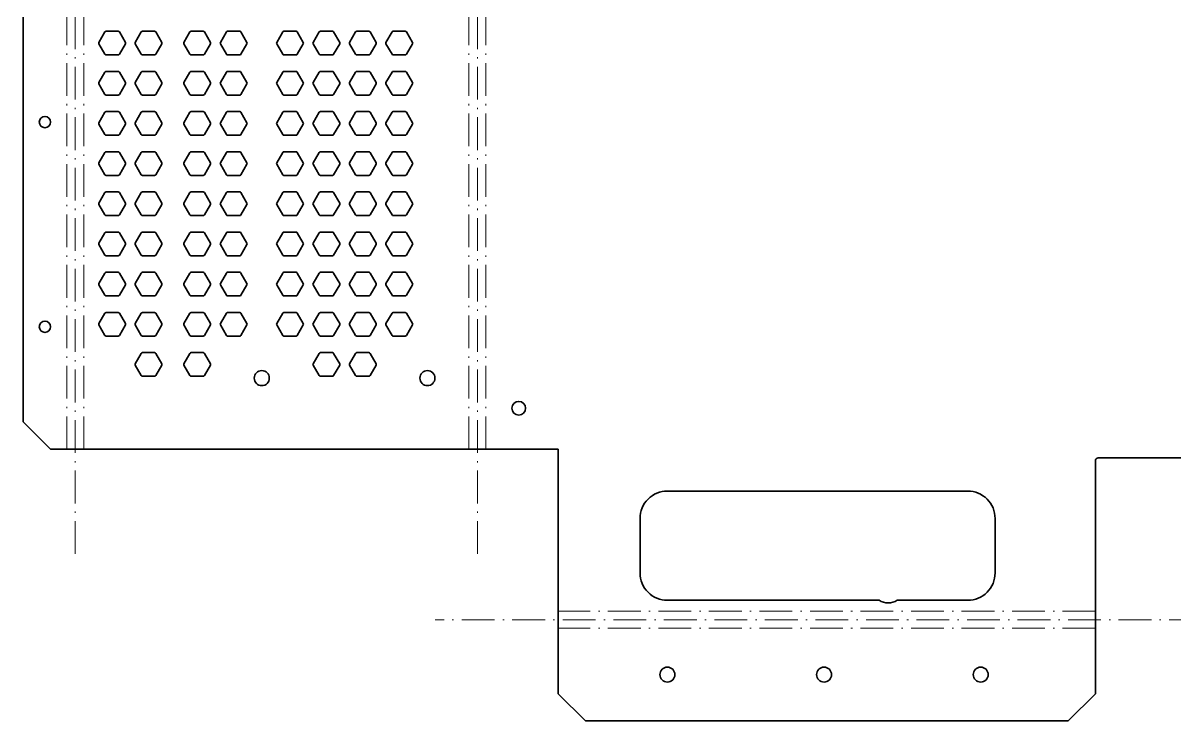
# Model space of a CAD drawing. Extents: x 174 to 1015, y 169 to 690.
# Drawn here: x 173.7 to 595.5, y 168.7 to 424.5 of the extents above; entities that cross this region are included whole.
import ezdxf

# ---------------------------------------------------------------- set-up
doc = ezdxf.new("R2010")
doc.units = 0
doc.linetypes.add('DASHDOT', pattern=[18.5, 12, -3, 0.5, -3])

msp = doc.modelspace()

# ---------------------------------------------------------------- linework, layer by layer
at = {"color": 1, "linetype": 'DASHDOT', "lineweight": 13}
for p, q in [((192.832306, 229.977753), (192.832306, 690.405457)), ((340.077454, 229.977753), (340.077454, 690.405457)), ((864.35437, 205.840942), (324.645599, 205.840942))]:
    msp.add_line(p, q, dxfattribs=at)
at = {"color": 7, "linetype": 'DASHDOT', "lineweight": 13}
for p, q in [((189.709747, 268.346741), (189.709747, 652.036499)), ((195.954865, 268.346741), (195.954865, 652.036499)), ((336.954865, 268.346741), (336.954865, 652.036499)), ((343.200012, 268.346741), (343.200012, 652.036499)), ((566.349976, 208.963501), (369.621338, 208.963501)), ((566.349976, 202.718369), (369.621338, 202.718369))]:
    msp.add_line(p, q, dxfattribs=at)
at = {"color": 7, "lineweight": 35}
for p, q in [((173.709747, 278.346741), (173.709747, 648.036499)), ((203.682617, 421.235596), (201.471283, 417.405457)), ((208.538269, 421.485596), (204.115631, 421.485596)), ((211.182617, 417.405457), (208.971283, 421.235596)), ((217.015961, 421.235596), (214.804626, 417.405457)), ((221.871613, 421.485596), (217.448975, 421.485596)), ((224.515961, 417.405457), (222.304626, 421.235596)), ((234.839142, 421.235596), (232.627808, 417.405457)), ((239.694794, 421.485596), (235.272156, 421.485596)), ((242.339142, 417.405457), (240.127808, 421.235596)), ((248.172485, 421.235596), (245.961151, 417.405457)), ((253.028137, 421.485596), (248.605499, 421.485596)), ((255.672485, 417.405457), (253.461151, 421.235596)), ((268.810547, 421.235596), (266.599213, 417.405457)), ((273.666199, 421.485596), (269.243561, 421.485596)), ((276.310547, 417.405457), (274.099213, 421.235596)), ((282.14386, 421.235596), (279.932556, 417.405457)), ((286.999542, 421.485596), (282.576874, 421.485596)), ((289.64386, 417.405457), (287.432556, 421.235596)), ((295.477203, 421.235596), (293.265869, 417.405457)), ((300.332855, 421.485596), (295.910217, 421.485596)), ((302.977203, 417.405457), (300.765869, 421.235596)), ((308.810547, 421.235596), (306.599213, 417.405457)), ((313.666199, 421.485596), (309.243561, 421.485596)), ((316.310547, 417.405457), (314.099213, 421.235596)), ((203.682617, 413.075317), (201.471283, 416.905457)), ((211.182617, 416.905457), (208.971283, 413.075317)), ((217.015961, 413.075317), (214.804626, 416.905457)), ((224.515961, 416.905457), (222.304626, 413.075317)), ((234.839142, 413.075317), (232.627808, 416.905457)), ((242.339142, 416.905457), (240.127808, 413.075317)), ((248.172485, 413.075317), (245.961151, 416.905457)), ((255.672485, 416.905457), (253.461151, 413.075317)), ((268.810547, 413.075317), (266.599213, 416.905457)), ((276.310547, 416.905457), (274.099213, 413.075317)), ((282.14386, 413.075317), (279.932556, 416.905457)), ((289.64386, 416.905457), (287.432556, 413.075317)), ((295.477203, 413.075317), (293.265869, 416.905457)), ((302.977203, 416.905457), (300.765869, 413.075317)), ((308.810547, 413.075317), (306.599213, 416.905457)), ((316.310547, 416.905457), (314.099213, 413.075317)), ((208.538269, 412.825317), (204.115631, 412.825317)), ((221.871613, 412.825317), (217.448975, 412.825317)), ((239.694794, 412.825317), (235.272156, 412.825317)), ((253.028137, 412.825317), (248.605499, 412.825317)), ((273.666199, 412.825317), (269.243561, 412.825317)), ((286.999542, 412.825317), (282.576874, 412.825317)), ((300.332855, 412.825317), (295.910217, 412.825317)), ((313.666199, 412.825317), (309.243561, 412.825317)), ((203.682617, 406.512817), (201.471283, 402.682678)), ((208.538269, 406.762817), (204.115631, 406.762817)), ((211.182617, 402.682678), (208.971283, 406.512817)), ((217.015961, 406.512817), (214.804626, 402.682678)), ((221.871613, 406.762817), (217.448975, 406.762817)), ((224.515961, 402.682678), (222.304626, 406.512817)), ((234.839142, 406.512817), (232.627808, 402.682678)), ((239.694794, 406.762817), (235.272156, 406.762817)), ((242.339142, 402.682678), (240.127808, 406.512817)), ((248.172485, 406.512817), (245.961151, 402.682678)), ((253.028137, 406.762817), (248.605499, 406.762817)), ((255.672485, 402.682678), (253.461151, 406.512817)), ((268.810547, 406.512817), (266.599213, 402.682678)), ((273.666199, 406.762817), (269.243561, 406.762817)), ((276.310547, 402.682678), (274.099213, 406.512817)), ((282.14386, 406.512817), (279.932556, 402.682678)), ((286.999542, 406.762817), (282.576874, 406.762817)), ((289.64386, 402.682678), (287.432556, 406.512817)), ((295.477203, 406.512817), (293.265869, 402.682678)), ((300.332855, 406.762817), (295.910217, 406.762817)), ((302.977203, 402.682678), (300.765869, 406.512817)), ((308.810547, 406.512817), (306.599213, 402.682678)), ((313.666199, 406.762817), (309.243561, 406.762817)), ((316.310547, 402.682678), (314.099213, 406.512817)), ((203.682617, 398.352539), (201.471283, 402.182678)), ((211.182617, 402.182678), (208.971283, 398.352539)), ((217.015961, 398.352539), (214.804626, 402.182678)), ((224.515961, 402.182678), (222.304626, 398.352539)), ((234.839142, 398.352539), (232.627808, 402.182678)), ((242.339142, 402.182678), (240.127808, 398.352539)), ((248.172485, 398.352539), (245.961151, 402.182678)), ((255.672485, 402.182678), (253.461151, 398.352539)), ((268.810547, 398.352539), (266.599213, 402.182678)), ((276.310547, 402.182678), (274.099213, 398.352539)), ((282.14386, 398.352539), (279.932556, 402.182678)), ((289.64386, 402.182678), (287.432556, 398.352539)), ((295.477203, 398.352539), (293.265869, 402.182678)), ((302.977203, 402.182678), (300.765869, 398.352539)), ((308.810547, 398.352539), (306.599213, 402.182678)), ((316.310547, 402.182678), (314.099213, 398.352539)), ((208.538269, 398.102539), (204.115631, 398.102539)), ((221.871613, 398.102539), (217.448975, 398.102539)), ((239.694794, 398.102539), (235.272156, 398.102539)), ((253.028137, 398.102539), (248.605499, 398.102539)), ((273.666199, 398.102539), (269.243561, 398.102539)), ((286.999542, 398.102539), (282.576874, 398.102539)), ((300.332855, 398.102539), (295.910217, 398.102539)), ((313.666199, 398.102539), (309.243561, 398.102539)), ((203.682617, 391.790009), (201.471283, 387.9599)), ((208.538269, 392.040009), (204.115631, 392.040009)), ((211.182617, 387.9599), (208.971283, 391.790009)), ((217.015961, 391.790009), (214.804626, 387.9599)), ((221.871613, 392.040009), (217.448975, 392.040009)), ((224.515961, 387.9599), (222.304626, 391.790009)), ((234.839142, 391.790009), (232.627808, 387.9599)), ((239.694794, 392.040009), (235.272156, 392.040009)), ((242.339142, 387.9599), (240.127808, 391.790009)), ((248.172485, 391.790009), (245.961151, 387.9599)), ((253.028137, 392.040009), (248.605499, 392.040009)), ((255.672485, 387.9599), (253.461151, 391.790009)), ((268.810547, 391.790009), (266.599213, 387.9599)), ((273.666199, 392.040009), (269.243561, 392.040009)), ((276.310547, 387.9599), (274.099213, 391.790009)), ((282.14386, 391.790009), (279.932556, 387.9599)), ((286.999542, 392.040009), (282.576874, 392.040009)), ((289.64386, 387.9599), (287.432556, 391.790009)), ((295.477203, 391.790009), (293.265869, 387.9599)), ((300.332855, 392.040009), (295.910217, 392.040009)), ((302.977203, 387.9599), (300.765869, 391.790009)), ((308.810547, 391.790009), (306.599213, 387.9599)), ((313.666199, 392.040009), (309.243561, 392.040009)), ((316.310547, 387.9599), (314.099213, 391.790009)), ((203.682617, 383.629761), (201.471283, 387.4599)), ((211.182617, 387.4599), (208.971283, 383.629761)), ((217.015961, 383.629761), (214.804626, 387.4599)), ((224.515961, 387.4599), (222.304626, 383.629761)), ((234.839142, 383.629761), (232.627808, 387.4599)), ((242.339142, 387.4599), (240.127808, 383.629761)), ((248.172485, 383.629761), (245.961151, 387.4599)), ((255.672485, 387.4599), (253.461151, 383.629761)), ((268.810547, 383.629761), (266.599213, 387.4599)), ((276.310547, 387.4599), (274.099213, 383.629761)), ((282.14386, 383.629761), (279.932556, 387.4599)), ((289.64386, 387.4599), (287.432556, 383.629761)), ((295.477203, 383.629761), (293.265869, 387.4599)), ((302.977203, 387.4599), (300.765869, 383.629761)), ((308.810547, 383.629761), (306.599213, 387.4599)), ((316.310547, 387.4599), (314.099213, 383.629761)), ((208.538269, 383.379761), (204.115631, 383.379761)), ((221.871613, 383.379761), (217.448975, 383.379761)), ((239.694794, 383.379761), (235.272156, 383.379761)), ((253.028137, 383.379761), (248.605499, 383.379761)), ((273.666199, 383.379761), (269.243561, 383.379761)), ((286.999542, 383.379761), (282.576874, 383.379761)), ((300.332855, 383.379761), (295.910217, 383.379761)), ((313.666199, 383.379761), (309.243561, 383.379761)), ((203.682617, 377.06723), (201.471283, 373.237091)), ((208.538269, 377.31723), (204.115631, 377.31723)), ((211.182617, 373.237091), (208.971283, 377.06723)), ((217.015961, 377.06723), (214.804626, 373.237091)), ((221.871613, 377.31723), (217.448975, 377.31723)), ((224.515961, 373.237091), (222.304626, 377.06723)), ((234.839142, 377.06723), (232.627808, 373.237091)), ((239.694794, 377.31723), (235.272156, 377.31723)), ((242.339142, 373.237091), (240.127808, 377.06723)), ((248.172485, 377.06723), (245.961151, 373.237091)), ((253.028137, 377.31723), (248.605499, 377.31723)), ((255.672485, 373.237091), (253.461151, 377.06723)), ((268.810547, 377.06723), (266.599213, 373.237091)), ((273.666199, 377.31723), (269.243561, 377.31723)), ((276.310547, 373.237091), (274.099213, 377.06723)), ((282.14386, 377.06723), (279.932556, 373.237091)), ((286.999542, 377.31723), (282.576874, 377.31723)), ((289.64386, 373.237091), (287.432556, 377.06723)), ((295.477203, 377.06723), (293.265869, 373.237091)), ((300.332855, 377.31723), (295.910217, 377.31723)), ((302.977203, 373.237091), (300.765869, 377.06723)), ((308.810547, 377.06723), (306.599213, 373.237091)), ((313.666199, 377.31723), (309.243561, 377.31723)), ((316.310547, 373.237091), (314.099213, 377.06723)), ((203.682617, 368.906982), (201.471283, 372.737091)), ((211.182617, 372.737091), (208.971283, 368.906982)), ((217.015961, 368.906982), (214.804626, 372.737091)), ((224.515961, 372.737091), (222.304626, 368.906982)), ((234.839142, 368.906982), (232.627808, 372.737091)), ((242.339142, 372.737091), (240.127808, 368.906982)), ((248.172485, 368.906982), (245.961151, 372.737091)), ((255.672485, 372.737091), (253.461151, 368.906982)), ((268.810547, 368.906982), (266.599213, 372.737091)), ((276.310547, 372.737091), (274.099213, 368.906982)), ((282.14386, 368.906982), (279.932556, 372.737091)), ((289.64386, 372.737091), (287.432556, 368.906982)), ((295.477203, 368.906982), (293.265869, 372.737091)), ((302.977203, 372.737091), (300.765869, 368.906982)), ((308.810547, 368.906982), (306.599213, 372.737091)), ((316.310547, 372.737091), (314.099213, 368.906982)), ((208.538269, 368.656982), (204.115631, 368.656982)), ((221.871613, 368.656982), (217.448975, 368.656982)), ((239.694794, 368.656982), (235.272156, 368.656982)), ((253.028137, 368.656982), (248.605499, 368.656982)), ((273.666199, 368.656982), (269.243561, 368.656982)), ((286.999542, 368.656982), (282.576874, 368.656982)), ((300.332855, 368.656982), (295.910217, 368.656982)), ((313.666199, 368.656982), (309.243561, 368.656982)), ((203.682617, 362.344421), (201.471283, 358.514313)), ((208.538269, 362.594421), (204.115631, 362.594421)), ((211.182617, 358.514313), (208.971283, 362.344421)), ((217.015961, 362.344421), (214.804626, 358.514313)), ((221.871613, 362.594421), (217.448975, 362.594421)), ((224.515961, 358.514313), (222.304626, 362.344421)), ((234.839142, 362.344421), (232.627808, 358.514313)), ((239.694794, 362.594421), (235.272156, 362.594421)), ((242.339142, 358.514313), (240.127808, 362.344421)), ((248.172485, 362.344421), (245.961151, 358.514313)), ((253.028137, 362.594421), (248.605499, 362.594421)), ((255.672485, 358.514313), (253.461151, 362.344421)), ((268.810547, 362.344421), (266.599213, 358.514313)), ((273.666199, 362.594421), (269.243561, 362.594421)), ((276.310547, 358.514313), (274.099213, 362.344421)), ((282.14386, 362.344421), (279.932556, 358.514313)), ((286.999542, 362.594421), (282.576874, 362.594421)), ((289.64386, 358.514313), (287.432556, 362.344421)), ((295.477203, 362.344421), (293.265869, 358.514313)), ((300.332855, 362.594421), (295.910217, 362.594421)), ((302.977203, 358.514313), (300.765869, 362.344421)), ((308.810547, 362.344421), (306.599213, 358.514313)), ((313.666199, 362.594421), (309.243561, 362.594421)), ((316.310547, 358.514313), (314.099213, 362.344421)), ((203.682617, 354.184174), (201.471283, 358.014313)), ((211.182617, 358.014313), (208.971283, 354.184174)), ((217.015961, 354.184174), (214.804626, 358.014313)), ((224.515961, 358.014313), (222.304626, 354.184174)), ((234.839142, 354.184174), (232.627808, 358.014313)), ((242.339142, 358.014313), (240.127808, 354.184174)), ((248.172485, 354.184174), (245.961151, 358.014313)), ((255.672485, 358.014313), (253.461151, 354.184174)), ((268.810547, 354.184174), (266.599213, 358.014313)), ((276.310547, 358.014313), (274.099213, 354.184174)), ((282.14386, 354.184174), (279.932556, 358.014313)), ((289.64386, 358.014313), (287.432556, 354.184174)), ((295.477203, 354.184174), (293.265869, 358.014313)), ((302.977203, 358.014313), (300.765869, 354.184174)), ((308.810547, 354.184174), (306.599213, 358.014313)), ((316.310547, 358.014313), (314.099213, 354.184174)), ((208.538269, 353.934174), (204.115631, 353.934174)), ((221.871613, 353.934174), (217.448975, 353.934174)), ((239.694794, 353.934174), (235.272156, 353.934174)), ((253.028137, 353.934174), (248.605499, 353.934174)), ((273.666199, 353.934174), (269.243561, 353.934174)), ((286.999542, 353.934174), (282.576874, 353.934174)), ((300.332855, 353.934174), (295.910217, 353.934174)), ((313.666199, 353.934174), (309.243561, 353.934174)), ((203.682617, 347.621643), (201.471283, 343.791504)), ((208.538269, 347.871643), (204.115631, 347.871643)), ((211.182617, 343.791504), (208.971283, 347.621643)), ((217.015961, 347.621643), (214.804626, 343.791504)), ((221.871613, 347.871643), (217.448975, 347.871643)), ((224.515961, 343.791504), (222.304626, 347.621643)), ((234.839142, 347.621643), (232.627808, 343.791504)), ((239.694794, 347.871643), (235.272156, 347.871643)), ((242.339142, 343.791504), (240.127808, 347.621643)), ((248.172485, 347.621643), (245.961151, 343.791504)), ((253.028137, 347.871643), (248.605499, 347.871643)), ((255.672485, 343.791504), (253.461151, 347.621643)), ((268.810547, 347.621643), (266.599213, 343.791504)), ((273.666199, 347.871643), (269.243561, 347.871643)), ((276.310547, 343.791504), (274.099213, 347.621643)), ((282.14386, 347.621643), (279.932556, 343.791504)), ((286.999542, 347.871643), (282.576874, 347.871643)), ((289.64386, 343.791504), (287.432556, 347.621643)), ((295.477203, 347.621643), (293.265869, 343.791504)), ((300.332855, 347.871643), (295.910217, 347.871643)), ((302.977203, 343.791504), (300.765869, 347.621643)), ((308.810547, 347.621643), (306.599213, 343.791504)), ((313.666199, 347.871643), (309.243561, 347.871643)), ((316.310547, 343.791504), (314.099213, 347.621643)), ((203.682617, 339.461395), (201.471283, 343.291504)), ((211.182617, 343.291504), (208.971283, 339.461395)), ((217.015961, 339.461395), (214.804626, 343.291504)), ((224.515961, 343.291504), (222.304626, 339.461395)), ((234.839142, 339.461395), (232.627808, 343.291504)), ((242.339142, 343.291504), (240.127808, 339.461395)), ((248.172485, 339.461395), (245.961151, 343.291504)), ((255.672485, 343.291504), (253.461151, 339.461395)), ((268.810547, 339.461395), (266.599213, 343.291504)), ((276.310547, 343.291504), (274.099213, 339.461395)), ((282.14386, 339.461395), (279.932556, 343.291504)), ((289.64386, 343.291504), (287.432556, 339.461395)), ((295.477203, 339.461395), (293.265869, 343.291504)), ((302.977203, 343.291504), (300.765869, 339.461395)), ((308.810547, 339.461395), (306.599213, 343.291504)), ((316.310547, 343.291504), (314.099213, 339.461395)), ((208.538269, 339.211395), (204.115631, 339.211395)), ((221.871613, 339.211395), (217.448975, 339.211395)), ((239.694794, 339.211395), (235.272156, 339.211395)), ((253.028137, 339.211395), (248.605499, 339.211395)), ((273.666199, 339.211395), (269.243561, 339.211395)), ((286.999542, 339.211395), (282.576874, 339.211395)), ((300.332855, 339.211395), (295.910217, 339.211395)), ((313.666199, 339.211395), (309.243561, 339.211395)), ((203.682617, 332.898865), (201.471283, 329.068726)), ((208.538269, 333.148865), (204.115631, 333.148865)), ((211.182617, 329.068726), (208.971283, 332.898865)), ((217.015961, 332.898865), (214.804626, 329.068726)), ((221.871613, 333.148865), (217.448975, 333.148865)), ((224.515961, 329.068726), (222.304626, 332.898865)), ((234.839142, 332.898865), (232.627808, 329.068726)), ((239.694794, 333.148865), (235.272156, 333.148865)), ((242.339142, 329.068726), (240.127808, 332.898865)), ((248.172485, 332.898865), (245.961151, 329.068726)), ((253.028137, 333.148865), (248.605499, 333.148865)), ((255.672485, 329.068726), (253.461151, 332.898865)), ((268.810547, 332.898865), (266.599213, 329.068726)), ((273.666199, 333.148865), (269.243561, 333.148865)), ((276.310547, 329.068726), (274.099213, 332.898865)), ((282.14386, 332.898865), (279.932556, 329.068726)), ((286.999542, 333.148865), (282.576874, 333.148865)), ((289.64386, 329.068726), (287.432556, 332.898865)), ((295.477203, 332.898865), (293.265869, 329.068726)), ((300.332855, 333.148865), (295.910217, 333.148865)), ((302.977203, 329.068726), (300.765869, 332.898865)), ((308.810547, 332.898865), (306.599213, 329.068726)), ((313.666199, 333.148865), (309.243561, 333.148865)), ((316.310547, 329.068726), (314.099213, 332.898865)), ((203.682617, 324.738586), (201.471283, 328.568726)), ((211.182617, 328.568726), (208.971283, 324.738586)), ((217.015961, 324.738586), (214.804626, 328.568726)), ((224.515961, 328.568726), (222.304626, 324.738586)), ((234.839142, 324.738586), (232.627808, 328.568726)), ((242.339142, 328.568726), (240.127808, 324.738586)), ((248.172485, 324.738586), (245.961151, 328.568726)), ((255.672485, 328.568726), (253.461151, 324.738586)), ((268.810547, 324.738586), (266.599213, 328.568726)), ((276.310547, 328.568726), (274.099213, 324.738586)), ((282.14386, 324.738586), (279.932556, 328.568726)), ((289.64386, 328.568726), (287.432556, 324.738586)), ((295.477203, 324.738586), (293.265869, 328.568726)), ((302.977203, 328.568726), (300.765869, 324.738586)), ((308.810547, 324.738586), (306.599213, 328.568726)), ((316.310547, 328.568726), (314.099213, 324.738586)), ((208.538269, 324.488586), (204.115631, 324.488586)), ((221.871613, 324.488586), (217.448975, 324.488586)), ((239.694794, 324.488586), (235.272156, 324.488586)), ((253.028137, 324.488586), (248.605499, 324.488586)), ((273.666199, 324.488586), (269.243561, 324.488586)), ((286.999542, 324.488586), (282.576874, 324.488586)), ((300.332855, 324.488586), (295.910217, 324.488586)), ((313.666199, 324.488586), (309.243561, 324.488586)), ((203.682617, 318.176056), (201.471283, 314.345947)), ((208.538269, 318.426056), (204.115631, 318.426056)), ((211.182617, 314.345947), (208.971283, 318.176056)), ((217.015961, 318.176056), (214.804626, 314.345947)), ((221.871613, 318.426056), (217.448975, 318.426056)), ((224.515961, 314.345947), (222.304626, 318.176056)), ((234.839142, 318.176056), (232.627808, 314.345947)), ((239.694794, 318.426056), (235.272156, 318.426056)), ((242.339142, 314.345947), (240.127808, 318.176056)), ((248.172485, 318.176056), (245.961151, 314.345947)), ((253.028137, 318.426056), (248.605499, 318.426056)), ((255.672485, 314.345947), (253.461151, 318.176056)), ((268.810547, 318.176056), (266.599213, 314.345947)), ((273.666199, 318.426056), (269.243561, 318.426056)), ((276.310547, 314.345947), (274.099213, 318.176056)), ((282.14386, 318.176056), (279.932556, 314.345947)), ((286.999542, 318.426056), (282.576874, 318.426056)), ((289.64386, 314.345947), (287.432556, 318.176056)), ((295.477203, 318.176056), (293.265869, 314.345947)), ((300.332855, 318.426056), (295.910217, 318.426056)), ((302.977203, 314.345947), (300.765869, 318.176056)), ((308.810547, 318.176056), (306.599213, 314.345947)), ((313.666199, 318.426056), (309.243561, 318.426056)), ((316.310547, 314.345947), (314.099213, 318.176056)), ((203.682617, 310.015808), (201.471283, 313.845947)), ((211.182617, 313.845947), (208.971283, 310.015808)), ((217.015961, 310.015808), (214.804626, 313.845947)), ((224.515961, 313.845947), (222.304626, 310.015808)), ((234.839142, 310.015808), (232.627808, 313.845947)), ((242.339142, 313.845947), (240.127808, 310.015808)), ((248.172485, 310.015808), (245.961151, 313.845947)), ((255.672485, 313.845947), (253.461151, 310.015808)), ((268.810547, 310.015808), (266.599213, 313.845947)), ((276.310547, 313.845947), (274.099213, 310.015808)), ((282.14386, 310.015808), (279.932556, 313.845947)), ((289.64386, 313.845947), (287.432556, 310.015808)), ((295.477203, 310.015808), (293.265869, 313.845947)), ((302.977203, 313.845947), (300.765869, 310.015808)), ((308.810547, 310.015808), (306.599213, 313.845947)), ((316.310547, 313.845947), (314.099213, 310.015808)), ((208.538269, 309.765808), (204.115631, 309.765808)), ((221.871613, 309.765808), (217.448975, 309.765808)), ((239.694794, 309.765808), (235.272156, 309.765808)), ((253.028137, 309.765808), (248.605499, 309.765808)), ((273.666199, 309.765808), (269.243561, 309.765808)), ((286.999542, 309.765808), (282.576874, 309.765808)), ((300.332855, 309.765808), (295.910217, 309.765808)), ((313.666199, 309.765808), (309.243561, 309.765808)), ((221.871613, 303.703278), (217.448975, 303.703278)), ((239.694794, 303.703278), (235.272156, 303.703278)), ((286.999542, 303.703278), (282.576874, 303.703278)), ((300.332855, 303.703278), (295.910217, 303.703278)), ((217.015961, 303.453278), (214.804626, 299.623138)), ((224.515961, 299.623138), (222.304626, 303.453278)), ((234.839142, 303.453278), (232.627808, 299.623138)), ((242.339142, 299.623138), (240.127808, 303.453278)), ((282.14386, 303.453278), (279.932556, 299.623138)), ((289.64386, 299.623138), (287.432556, 303.453278)), ((295.477203, 303.453278), (293.265869, 299.623138)), ((302.977203, 299.623138), (300.765869, 303.453278)), ((217.015961, 295.29303), (214.804626, 299.123138)), ((224.515961, 299.123138), (222.304626, 295.29303)), ((234.839142, 295.29303), (232.627808, 299.123138)), ((242.339142, 299.123138), (240.127808, 295.29303)), ((282.14386, 295.29303), (279.932556, 299.123138)), ((289.64386, 299.123138), (287.432556, 295.29303)), ((295.477203, 295.29303), (293.265869, 299.123138)), ((302.977203, 299.123138), (300.765869, 295.29303)), ((221.871613, 295.04303), (217.448975, 295.04303)), ((239.694794, 295.04303), (235.272156, 295.04303)), ((286.999542, 295.04303), (282.576874, 295.04303)), ((300.332855, 295.04303), (295.910217, 295.04303)), ((183.709747, 268.346741), (173.709747, 278.346741)), ((189.709747, 268.346741), (183.709747, 268.346741)), ((195.954865, 268.346741), (189.709747, 268.346741)), ((336.954865, 268.346741), (195.954865, 268.346741)), ((343.200012, 268.346741), (336.954865, 268.346741)), ((343.200012, 268.346741), (369.621338, 268.346741)), ((369.621338, 268.346741), (369.621338, 208.963501)), ((566.349976, 208.963501), (566.349976, 264.113495)), ((623.650024, 265.113495), (567.349976, 265.113495)), ((519.621338, 252.963501), (409.621338, 252.963501)), ((399.621338, 242.963501), (399.621338, 222.963501)), ((529.621338, 222.963501), (529.621338, 242.963501)), ((487.18338, 212.963501), (409.621338, 212.963501)), ((519.621338, 212.963501), (493.81662, 212.963501)), ((369.621338, 202.718369), (369.621338, 208.963501)), ((566.349976, 208.963501), (566.349976, 202.718369)), ((369.621338, 202.718369), (369.621338, 178.718369)), ((566.349976, 202.718369), (566.349976, 178.718369)), ((379.621338, 168.718369), (369.621338, 178.718369)), ((566.349976, 178.718369), (556.349976, 168.718369)), ((556.349976, 168.718369), (379.621338, 168.718369))]:
    msp.add_line(p, q, dxfattribs=at)
for centre, radius in [((181.709747, 388.19162), 2.067), ((181.709747, 313.19162), 2.067), ((261.135773, 294.373169), 2.749595), ((321.773987, 294.373108), 2.749595), ((355.200012, 283.346741), 2.5), ((409.621338, 185.718369), 2.75), ((466.985657, 185.718369), 2.75), ((524.349976, 185.718369), 2.75)]:
    msp.add_circle(centre, radius, dxfattribs=at)
for centre, radius, start, end in [((204.115845, 420.985229), 0.50038, 90.02511, 149.97489), ((208.538055, 420.985229), 0.50038, 30.025109, 89.974895), ((217.449188, 420.985229), 0.50038, 90.02511, 149.97489), ((221.871399, 420.985229), 0.50038, 30.025109, 89.974895), ((235.272339, 420.98526), 0.50033, 90.021804, 149.978195), ((239.694611, 420.98526), 0.50033, 30.021806, 89.978194), ((248.605682, 420.98526), 0.50033, 90.021804, 149.978195), ((253.027954, 420.98526), 0.50033, 30.021806, 89.978194), ((269.243744, 420.985229), 0.500369, 90.023492, 149.975231), ((273.665985, 420.985229), 0.500369, 30.02349, 89.975229), ((282.577087, 420.985229), 0.500369, 90.023492, 149.975231), ((286.999298, 420.985229), 0.500369, 30.02349, 89.975229), ((295.910431, 420.985229), 0.500369, 90.023492, 149.975231), ((300.332642, 420.985229), 0.500369, 30.02349, 89.975229), ((309.243744, 420.985229), 0.500369, 90.023492, 149.975231), ((313.665985, 420.985229), 0.500369, 30.02349, 89.975229), ((201.904755, 417.155457), 0.50038, 150.025105, 209.974895), ((210.749176, 417.155457), 0.50038, 330.025107, 29.974893), ((215.238068, 417.155457), 0.50038, 150.025105, 209.974895), ((224.082489, 417.155457), 0.50038, 330.025107, 29.974893), ((233.061218, 417.155457), 0.50033, 150.021799, 209.978201), ((241.905762, 417.155457), 0.50033, 330.021805, 29.978195), ((246.394531, 417.155457), 0.50033, 150.021799, 209.978201), ((255.239075, 417.155457), 0.50033, 330.021805, 29.978195), ((267.032654, 417.155457), 0.500369, 150.023493, 209.975236), ((275.877106, 417.155457), 0.500369, 330.023488, 29.975231), ((280.365967, 417.155457), 0.500369, 150.023493, 209.975236), ((289.210419, 417.155457), 0.500369, 330.023488, 29.975231), ((293.69931, 417.155457), 0.500369, 150.023493, 209.975236), ((302.543762, 417.155457), 0.500369, 330.023488, 29.975231), ((307.032654, 417.155457), 0.500369, 150.023493, 209.975236), ((315.877106, 417.155457), 0.500369, 330.023488, 29.975231), ((204.115845, 413.325714), 0.50038, 210.02511, 269.97489), ((208.538055, 413.325714), 0.50038, 270.025105, 329.974891), ((217.449188, 413.325714), 0.50038, 210.02511, 269.97489), ((221.871399, 413.325714), 0.50038, 270.025105, 329.974891), ((235.272339, 413.325684), 0.50033, 210.021805, 269.978196), ((239.694611, 413.325684), 0.50033, 270.021806, 329.978194), ((248.605682, 413.325684), 0.50033, 210.021805, 269.978196), ((253.027954, 413.325684), 0.50033, 270.021806, 329.978194), ((269.243774, 413.325684), 0.500369, 210.023485, 269.975231), ((273.665985, 413.325714), 0.500369, 270.023487, 329.975229), ((282.577087, 413.325684), 0.500369, 210.023485, 269.975231), ((286.999329, 413.325714), 0.500369, 270.023487, 329.975229), ((295.910431, 413.325684), 0.500369, 210.023485, 269.975231), ((300.332672, 413.325714), 0.500369, 270.023487, 329.975229), ((309.243774, 413.325684), 0.500369, 210.023485, 269.975231), ((313.665985, 413.325714), 0.500369, 270.023487, 329.975229), ((204.115845, 406.262421), 0.50038, 90.02511, 149.97489), ((208.538055, 406.262421), 0.50038, 30.025109, 89.974895), ((217.449188, 406.262421), 0.50038, 90.02511, 149.97489), ((221.871399, 406.262421), 0.50038, 30.025109, 89.974895), ((235.272339, 406.262451), 0.50033, 90.021804, 149.978195), ((239.694611, 406.262451), 0.50033, 30.021806, 89.978194), ((248.605682, 406.262451), 0.50033, 90.021804, 149.978195), ((253.027954, 406.262451), 0.50033, 30.021806, 89.978194), ((269.243744, 406.262451), 0.500369, 90.023492, 149.975231), ((273.665985, 406.262451), 0.500369, 30.02349, 89.975229), ((282.577087, 406.262451), 0.500369, 90.023492, 149.975231), ((286.999298, 406.262451), 0.500369, 30.02349, 89.975229), ((295.910431, 406.262451), 0.500369, 90.023492, 149.975231), ((300.332642, 406.262451), 0.500369, 30.02349, 89.975229), ((309.243744, 406.262451), 0.500369, 90.023492, 149.975231), ((313.665985, 406.262451), 0.500369, 30.02349, 89.975229), ((201.904755, 402.432678), 0.50038, 150.025105, 209.974895), ((210.749176, 402.432678), 0.50038, 330.025107, 29.974893), ((215.238068, 402.432678), 0.50038, 150.025105, 209.974895), ((224.082489, 402.432678), 0.50038, 330.025107, 29.974893), ((233.061218, 402.432678), 0.50033, 150.021799, 209.978201), ((241.905762, 402.432678), 0.50033, 330.021805, 29.978195), ((246.394531, 402.432678), 0.50033, 150.021799, 209.978201), ((255.239075, 402.432678), 0.50033, 330.021805, 29.978195), ((267.032654, 402.432678), 0.500369, 150.023493, 209.975236), ((275.877106, 402.432678), 0.500369, 330.023488, 29.975231), ((280.365967, 402.432678), 0.500369, 150.023493, 209.975236), ((289.210419, 402.432678), 0.500369, 330.023488, 29.975231), ((293.69931, 402.432678), 0.500369, 150.023493, 209.975236), ((302.543762, 402.432678), 0.500369, 330.023488, 29.975231), ((307.032654, 402.432678), 0.500369, 150.023493, 209.975236), ((315.877106, 402.432678), 0.500369, 330.023488, 29.975231), ((204.115845, 398.602936), 0.50038, 210.02511, 269.97489), ((208.538055, 398.602936), 0.50038, 270.025105, 329.974891), ((217.449188, 398.602936), 0.50038, 210.02511, 269.97489), ((221.871399, 398.602936), 0.50038, 270.025105, 329.974891), ((235.272339, 398.602875), 0.50033, 210.021805, 269.978196), ((239.694611, 398.602875), 0.50033, 270.021806, 329.978194), ((248.605682, 398.602875), 0.50033, 210.021805, 269.978196), ((253.027954, 398.602875), 0.50033, 270.021806, 329.978194), ((269.243774, 398.602905), 0.500369, 210.023485, 269.975231), ((273.665985, 398.602905), 0.500369, 270.023487, 329.975229), ((282.577087, 398.602905), 0.500369, 210.023485, 269.975231), ((286.999329, 398.602905), 0.500369, 270.023487, 329.975229), ((295.910431, 398.602905), 0.500369, 210.023485, 269.975231), ((300.332672, 398.602905), 0.500369, 270.023487, 329.975229), ((309.243774, 398.602905), 0.500369, 210.023485, 269.975231), ((313.665985, 398.602905), 0.500369, 270.023487, 329.975229), ((204.115845, 391.539612), 0.50038, 90.02511, 149.97489), ((208.538055, 391.539612), 0.50038, 30.025109, 89.974895), ((217.449188, 391.539612), 0.50038, 90.02511, 149.97489), ((221.871399, 391.539612), 0.50038, 30.025109, 89.974895), ((235.272339, 391.539673), 0.50033, 90.021804, 149.978195), ((239.694611, 391.539673), 0.50033, 30.021806, 89.978194), ((248.605682, 391.539673), 0.50033, 90.021804, 149.978195), ((253.027954, 391.539673), 0.50033, 30.021806, 89.978194), ((269.243744, 391.539642), 0.500369, 90.023492, 149.975231), ((273.665985, 391.539673), 0.500369, 30.02349, 89.975229), ((282.577087, 391.539642), 0.500369, 90.023492, 149.975231), ((286.999298, 391.539673), 0.500369, 30.02349, 89.975229), ((295.910431, 391.539642), 0.500369, 90.023492, 149.975231), ((300.332642, 391.539673), 0.500369, 30.02349, 89.975229), ((309.243744, 391.539642), 0.500369, 90.023492, 149.975231), ((313.665985, 391.539673), 0.500369, 30.02349, 89.975229), ((201.904755, 387.7099), 0.50038, 150.025105, 209.974895), ((210.749176, 387.7099), 0.50038, 330.025107, 29.974893), ((215.238068, 387.7099), 0.50038, 150.025105, 209.974895), ((224.082489, 387.7099), 0.50038, 330.025107, 29.974893), ((233.061218, 387.7099), 0.50033, 150.021799, 209.978201), ((241.905762, 387.7099), 0.50033, 330.021805, 29.978195), ((246.394531, 387.7099), 0.50033, 150.021799, 209.978201), ((255.239075, 387.7099), 0.50033, 330.021805, 29.978195), ((267.032654, 387.7099), 0.500369, 150.023493, 209.975236), ((275.877106, 387.7099), 0.500369, 330.023488, 29.975231), ((280.365967, 387.7099), 0.500369, 150.023493, 209.975236), ((289.210419, 387.7099), 0.500369, 330.023488, 29.975231), ((293.69931, 387.7099), 0.500369, 150.023493, 209.975236), ((302.543762, 387.7099), 0.500369, 330.023488, 29.975231), ((307.032654, 387.7099), 0.500369, 150.023493, 209.975236), ((315.877106, 387.7099), 0.500369, 330.023488, 29.975231), ((204.115845, 383.880127), 0.50038, 210.02511, 269.97489), ((208.538055, 383.880127), 0.50038, 270.025105, 329.974891), ((217.449188, 383.880127), 0.50038, 210.02511, 269.97489), ((221.871399, 383.880127), 0.50038, 270.025105, 329.974891), ((235.272339, 383.880096), 0.50033, 210.021805, 269.978196), ((239.694611, 383.880096), 0.50033, 270.021806, 329.978194), ((248.605682, 383.880096), 0.50033, 210.021805, 269.978196), ((253.027954, 383.880096), 0.50033, 270.021806, 329.978194), ((269.243774, 383.880127), 0.500369, 210.023485, 269.975231), ((273.665985, 383.880127), 0.500369, 270.023487, 329.975229), ((282.577087, 383.880127), 0.500369, 210.023485, 269.975231), ((286.999329, 383.880127), 0.500369, 270.023487, 329.975229), ((295.910431, 383.880127), 0.500369, 210.023485, 269.975231), ((300.332672, 383.880127), 0.500369, 270.023487, 329.975229), ((309.243774, 383.880127), 0.500369, 210.023485, 269.975231), ((313.665985, 383.880127), 0.500369, 270.023487, 329.975229), ((204.115845, 376.816833), 0.50038, 90.02511, 149.97489), ((208.538055, 376.816833), 0.50038, 30.025109, 89.974895), ((217.449188, 376.816833), 0.50038, 90.02511, 149.97489), ((221.871399, 376.816833), 0.50038, 30.025109, 89.974895), ((235.272339, 376.816895), 0.50033, 90.021804, 149.978195), ((239.694611, 376.816895), 0.50033, 30.021806, 89.978194), ((248.605682, 376.816895), 0.50033, 90.021804, 149.978195), ((253.027954, 376.816895), 0.50033, 30.021806, 89.978194), ((269.243744, 376.816833), 0.500369, 90.023492, 149.975231), ((273.665985, 376.816864), 0.500369, 30.02349, 89.975229), ((282.577087, 376.816833), 0.500369, 90.023492, 149.975231), ((286.999298, 376.816864), 0.500369, 30.02349, 89.975229), ((295.910431, 376.816833), 0.500369, 90.023492, 149.975231), ((300.332642, 376.816864), 0.500369, 30.02349, 89.975229), ((309.243744, 376.816833), 0.500369, 90.023492, 149.975231), ((313.665985, 376.816864), 0.500369, 30.02349, 89.975229), ((201.904755, 372.987091), 0.50038, 150.025105, 209.974895), ((210.749176, 372.987091), 0.50038, 330.025107, 29.974893), ((215.238068, 372.987091), 0.50038, 150.025105, 209.974895), ((224.082489, 372.987091), 0.50038, 330.025107, 29.974893), ((233.061218, 372.987091), 0.50033, 150.021799, 209.978201), ((241.905762, 372.987091), 0.50033, 330.021805, 29.978195), ((246.394531, 372.987091), 0.50033, 150.021799, 209.978201), ((255.239075, 372.987091), 0.50033, 330.021805, 29.978195), ((267.032654, 372.987091), 0.500369, 150.023493, 209.975236), ((275.877106, 372.987122), 0.500369, 330.023488, 29.975231), ((280.365967, 372.987091), 0.500369, 150.023493, 209.975236), ((289.210419, 372.987122), 0.500369, 330.023488, 29.975231), ((293.69931, 372.987091), 0.500369, 150.023493, 209.975236), ((302.543762, 372.987122), 0.500369, 330.023488, 29.975231), ((307.032654, 372.987091), 0.500369, 150.023493, 209.975236), ((315.877106, 372.987122), 0.500369, 330.023488, 29.975231), ((204.115845, 369.157349), 0.50038, 210.02511, 269.97489), ((208.538055, 369.157349), 0.50038, 270.025105, 329.974891), ((217.449188, 369.157349), 0.50038, 210.02511, 269.97489), ((221.871399, 369.157349), 0.50038, 270.025105, 329.974891), ((235.272339, 369.157288), 0.50033, 210.021805, 269.978196), ((239.694611, 369.157288), 0.50033, 270.021806, 329.978194), ((248.605682, 369.157288), 0.50033, 210.021805, 269.978196), ((253.027954, 369.157288), 0.50033, 270.021806, 329.978194), ((269.243774, 369.157349), 0.500369, 210.023485, 269.975231), ((273.665985, 369.157349), 0.500369, 270.023487, 329.975229), ((282.577087, 369.157349), 0.500369, 210.023485, 269.975231), ((286.999329, 369.157349), 0.500369, 270.023487, 329.975229), ((295.910431, 369.157349), 0.500369, 210.023485, 269.975231), ((300.332672, 369.157349), 0.500369, 270.023487, 329.975229), ((309.243774, 369.157349), 0.500369, 210.023485, 269.975231), ((313.665985, 369.157349), 0.500369, 270.023487, 329.975229), ((201.904755, 358.264313), 0.50038, 150.025105, 209.974895), ((204.115845, 362.094055), 0.50038, 90.02511, 149.97489), ((208.538055, 362.094055), 0.50038, 30.025109, 89.974895), ((210.749176, 358.264313), 0.50038, 330.025107, 29.974893), ((215.238068, 358.264313), 0.50038, 150.025105, 209.974895), ((217.449188, 362.094055), 0.50038, 90.02511, 149.97489), ((221.871399, 362.094055), 0.50038, 30.025109, 89.974895), ((224.082489, 358.264313), 0.50038, 330.025107, 29.974893), ((233.061218, 358.264313), 0.50033, 150.021799, 209.978201), ((235.272339, 362.094116), 0.50033, 90.021804, 149.978195), ((239.694611, 362.094116), 0.50033, 30.021806, 89.978194), ((241.905762, 358.264313), 0.50033, 330.021805, 29.978195), ((246.394531, 358.264313), 0.50033, 150.021799, 209.978201), ((248.605682, 362.094116), 0.50033, 90.021804, 149.978195), ((253.027954, 362.094116), 0.50033, 30.021806, 89.978194), ((255.239075, 358.264313), 0.50033, 330.021805, 29.978195), ((267.032654, 358.264282), 0.500369, 150.023493, 209.975236), ((269.243744, 362.094055), 0.500369, 90.023492, 149.975231), ((273.665985, 362.094055), 0.500369, 30.02349, 89.975229), ((275.877106, 358.264313), 0.500369, 330.023488, 29.975231), ((280.365967, 358.264282), 0.500369, 150.023493, 209.975236), ((282.577087, 362.094055), 0.500369, 90.023492, 149.975231), ((286.999298, 362.094055), 0.500369, 30.02349, 89.975229), ((289.210419, 358.264313), 0.500369, 330.023488, 29.975231), ((293.69931, 358.264282), 0.500369, 150.023493, 209.975236), ((295.910431, 362.094055), 0.500369, 90.023492, 149.975231), ((300.332642, 362.094055), 0.500369, 30.02349, 89.975229), ((302.543762, 358.264313), 0.500369, 330.023488, 29.975231), ((307.032654, 358.264282), 0.500369, 150.023493, 209.975236), ((309.243744, 362.094055), 0.500369, 90.023492, 149.975231), ((313.665985, 362.094055), 0.500369, 30.02349, 89.975229), ((315.877106, 358.264313), 0.500369, 330.023488, 29.975231), ((204.115845, 354.43457), 0.50038, 210.02511, 269.97489), ((208.538055, 354.43457), 0.50038, 270.025105, 329.974891), ((217.449188, 354.43457), 0.50038, 210.02511, 269.97489), ((221.871399, 354.43457), 0.50038, 270.025105, 329.974891), ((235.272339, 354.434509), 0.50033, 210.021805, 269.978196), ((239.694611, 354.434509), 0.50033, 270.021806, 329.978194), ((248.605682, 354.434509), 0.50033, 210.021805, 269.978196), ((253.027954, 354.434509), 0.50033, 270.021806, 329.978194), ((269.243774, 354.43454), 0.500369, 210.023485, 269.975231), ((273.665985, 354.43457), 0.500369, 270.023487, 329.975229), ((282.577087, 354.43454), 0.500369, 210.023485, 269.975231), ((286.999329, 354.43457), 0.500369, 270.023487, 329.975229), ((295.910431, 354.43454), 0.500369, 210.023485, 269.975231), ((300.332672, 354.43457), 0.500369, 270.023487, 329.975229), ((309.243774, 354.43454), 0.500369, 210.023485, 269.975231), ((313.665985, 354.43457), 0.500369, 270.023487, 329.975229), ((204.115845, 347.371277), 0.50038, 90.02511, 149.97489), ((208.538055, 347.371277), 0.50038, 30.025109, 89.974895), ((217.449188, 347.371277), 0.50038, 90.02511, 149.97489), ((221.871399, 347.371277), 0.50038, 30.025109, 89.974895), ((235.272339, 347.371338), 0.50033, 90.021804, 149.978195), ((239.694611, 347.371338), 0.50033, 30.021806, 89.978194), ((248.605682, 347.371338), 0.50033, 90.021804, 149.978195), ((253.027954, 347.371338), 0.50033, 30.021806, 89.978194), ((269.243744, 347.371277), 0.500369, 90.023492, 149.975231), ((273.665985, 347.371277), 0.500369, 30.02349, 89.975229), ((282.577087, 347.371277), 0.500369, 90.023492, 149.975231), ((286.999298, 347.371277), 0.500369, 30.02349, 89.975229), ((295.910431, 347.371277), 0.500369, 90.023492, 149.975231), ((300.332642, 347.371277), 0.500369, 30.02349, 89.975229), ((309.243744, 347.371277), 0.500369, 90.023492, 149.975231), ((313.665985, 347.371277), 0.500369, 30.02349, 89.975229), ((201.904755, 343.541504), 0.50038, 150.025105, 209.974895), ((210.749176, 343.541504), 0.50038, 330.025107, 29.974893), ((215.238068, 343.541504), 0.50038, 150.025105, 209.974895), ((224.082489, 343.541504), 0.50038, 330.025107, 29.974893), ((233.061218, 343.541504), 0.50033, 150.021799, 209.978201), ((241.905762, 343.541504), 0.50033, 330.021805, 29.978195), ((246.394531, 343.541504), 0.50033, 150.021799, 209.978201), ((255.239075, 343.541504), 0.50033, 330.021805, 29.978195), ((267.032654, 343.541504), 0.500369, 150.023493, 209.975236), ((275.877106, 343.541504), 0.500369, 330.023488, 29.975231), ((280.365967, 343.541504), 0.500369, 150.023493, 209.975236), ((289.210419, 343.541504), 0.500369, 330.023488, 29.975231), ((293.69931, 343.541504), 0.500369, 150.023493, 209.975236), ((302.543762, 343.541504), 0.500369, 330.023488, 29.975231), ((307.032654, 343.541504), 0.500369, 150.023493, 209.975236), ((315.877106, 343.541504), 0.500369, 330.023488, 29.975231), ((204.115845, 339.711792), 0.50038, 210.02511, 269.97489), ((208.538055, 339.711792), 0.50038, 270.025105, 329.974891), ((217.449188, 339.711792), 0.50038, 210.02511, 269.97489), ((221.871399, 339.711792), 0.50038, 270.025105, 329.974891), ((235.272339, 339.711731), 0.50033, 210.021805, 269.978196), ((239.694611, 339.711731), 0.50033, 270.021806, 329.978194), ((248.605682, 339.711731), 0.50033, 210.021805, 269.978196), ((253.027954, 339.711731), 0.50033, 270.021806, 329.978194), ((269.243774, 339.711731), 0.500369, 210.023485, 269.975231), ((273.665985, 339.711761), 0.500369, 270.023487, 329.975229), ((282.577087, 339.711731), 0.500369, 210.023485, 269.975231), ((286.999329, 339.711761), 0.500369, 270.023487, 329.975229), ((295.910431, 339.711731), 0.500369, 210.023485, 269.975231), ((300.332672, 339.711761), 0.500369, 270.023487, 329.975229), ((309.243774, 339.711731), 0.500369, 210.023485, 269.975231), ((313.665985, 339.711761), 0.500369, 270.023487, 329.975229), ((201.904755, 328.818726), 0.50038, 150.025105, 209.974895), ((204.115845, 332.648468), 0.50038, 90.02511, 149.97489), ((208.538055, 332.648468), 0.50038, 30.025109, 89.974895), ((210.749176, 328.818726), 0.50038, 330.025107, 29.974893), ((215.238068, 328.818726), 0.50038, 150.025105, 209.974895), ((217.449188, 332.648468), 0.50038, 90.02511, 149.97489), ((221.871399, 332.648468), 0.50038, 30.025109, 89.974895), ((224.082489, 328.818726), 0.50038, 330.025107, 29.974893), ((233.061218, 328.818726), 0.50033, 150.021799, 209.978201), ((235.272339, 332.648529), 0.50033, 90.021804, 149.978195), ((239.694611, 332.648529), 0.50033, 30.021806, 89.978194), ((241.905762, 328.818726), 0.50033, 330.021805, 29.978195), ((246.394531, 328.818726), 0.50033, 150.021799, 209.978201), ((248.605682, 332.648529), 0.50033, 90.021804, 149.978195), ((253.027954, 332.648529), 0.50033, 30.021806, 89.978194), ((255.239075, 328.818726), 0.50033, 330.021805, 29.978195), ((267.032654, 328.818726), 0.500369, 150.023493, 209.975236), ((269.243744, 332.648499), 0.500369, 90.023492, 149.975231), ((273.665985, 332.648499), 0.500369, 30.02349, 89.975229), ((275.877106, 328.818726), 0.500369, 330.023488, 29.975231), ((280.365967, 328.818726), 0.500369, 150.023493, 209.975236), ((282.577087, 332.648499), 0.500369, 90.023492, 149.975231), ((286.999298, 332.648499), 0.500369, 30.02349, 89.975229), ((289.210419, 328.818726), 0.500369, 330.023488, 29.975231), ((293.69931, 328.818726), 0.500369, 150.023493, 209.975236), ((295.910431, 332.648499), 0.500369, 90.023492, 149.975231), ((300.332642, 332.648499), 0.500369, 30.02349, 89.975229), ((302.543762, 328.818726), 0.500369, 330.023488, 29.975231), ((307.032654, 328.818726), 0.500369, 150.023493, 209.975236), ((309.243744, 332.648499), 0.500369, 90.023492, 149.975231), ((313.665985, 332.648499), 0.500369, 30.02349, 89.975229), ((315.877106, 328.818726), 0.500369, 330.023488, 29.975231), ((204.115845, 324.988983), 0.50038, 210.02511, 269.97489), ((208.538055, 324.988983), 0.50038, 270.025105, 329.974891), ((217.449188, 324.988983), 0.50038, 210.02511, 269.97489), ((221.871399, 324.988983), 0.50038, 270.025105, 329.974891), ((235.272339, 324.988953), 0.50033, 210.021805, 269.978196), ((239.694611, 324.988953), 0.50033, 270.021806, 329.978194), ((248.605682, 324.988953), 0.50033, 210.021805, 269.978196), ((253.027954, 324.988953), 0.50033, 270.021806, 329.978194), ((269.243774, 324.988953), 0.500369, 210.023485, 269.975231), ((273.665985, 324.988953), 0.500369, 270.023487, 329.975229), ((282.577087, 324.988953), 0.500369, 210.023485, 269.975231), ((286.999329, 324.988953), 0.500369, 270.023487, 329.975229), ((295.910431, 324.988953), 0.500369, 210.023485, 269.975231), ((300.332672, 324.988953), 0.500369, 270.023487, 329.975229), ((309.243774, 324.988953), 0.500369, 210.023485, 269.975231), ((313.665985, 324.988953), 0.500369, 270.023487, 329.975229), ((204.115845, 317.92569), 0.50038, 90.02511, 149.97489), ((208.538055, 317.92569), 0.50038, 30.025109, 89.974895), ((217.449188, 317.92569), 0.50038, 90.02511, 149.97489), ((221.871399, 317.92569), 0.50038, 30.025109, 89.974895), ((235.272339, 317.92572), 0.50033, 90.021804, 149.978195), ((239.694611, 317.92572), 0.50033, 30.021806, 89.978194), ((248.605682, 317.92572), 0.50033, 90.021804, 149.978195), ((253.027954, 317.92572), 0.50033, 30.021806, 89.978194), ((269.243744, 317.92569), 0.500369, 90.023492, 149.975231), ((273.665985, 317.92572), 0.500369, 30.02349, 89.975229), ((282.577087, 317.92569), 0.500369, 90.023492, 149.975231), ((286.999298, 317.92572), 0.500369, 30.02349, 89.975229), ((295.910431, 317.92569), 0.500369, 90.023492, 149.975231), ((300.332642, 317.92572), 0.500369, 30.02349, 89.975229), ((309.243744, 317.92569), 0.500369, 90.023492, 149.975231), ((313.665985, 317.92572), 0.500369, 30.02349, 89.975229), ((201.904755, 314.095947), 0.50038, 150.025105, 209.974895), ((210.749176, 314.095947), 0.50038, 330.025107, 29.974893), ((215.238068, 314.095947), 0.50038, 150.025105, 209.974895), ((224.082489, 314.095947), 0.50038, 330.025107, 29.974893), ((233.061218, 314.095947), 0.50033, 150.021799, 209.978201), ((241.905762, 314.095947), 0.50033, 330.021805, 29.978195), ((246.394531, 314.095947), 0.50033, 150.021799, 209.978201), ((255.239075, 314.095947), 0.50033, 330.021805, 29.978195), ((267.032654, 314.095947), 0.500369, 150.023493, 209.975236), ((275.877106, 314.095947), 0.500369, 330.023488, 29.975231), ((280.365967, 314.095947), 0.500369, 150.023493, 209.975236), ((289.210419, 314.095947), 0.500369, 330.023488, 29.975231), ((293.69931, 314.095947), 0.500369, 150.023493, 209.975236), ((302.543762, 314.095947), 0.500369, 330.023488, 29.975231), ((307.032654, 314.095947), 0.500369, 150.023493, 209.975236), ((315.877106, 314.095947), 0.500369, 330.023488, 29.975231), ((204.115845, 310.266174), 0.50038, 210.02511, 269.97489), ((208.538055, 310.266174), 0.50038, 270.025105, 329.974891), ((217.449188, 310.266174), 0.50038, 210.02511, 269.97489), ((221.871399, 310.266174), 0.50038, 270.025105, 329.974891), ((235.272339, 310.266144), 0.50033, 210.021805, 269.978196), ((239.694611, 310.266144), 0.50033, 270.021806, 329.978194), ((248.605682, 310.266144), 0.50033, 210.021805, 269.978196), ((253.027954, 310.266144), 0.50033, 270.021806, 329.978194), ((269.243774, 310.266174), 0.500369, 210.023485, 269.975231), ((273.665985, 310.266174), 0.500369, 270.023487, 329.975229), ((282.577087, 310.266174), 0.500369, 210.023485, 269.975231), ((286.999329, 310.266174), 0.500369, 270.023487, 329.975229), ((295.910431, 310.266174), 0.500369, 210.023485, 269.975231), ((300.332672, 310.266174), 0.500369, 270.023487, 329.975229), ((309.243774, 310.266174), 0.500369, 210.023485, 269.975231), ((313.665985, 310.266174), 0.500369, 270.023487, 329.975229), ((217.449188, 303.202881), 0.50038, 90.02511, 149.97489), ((221.871399, 303.202881), 0.50038, 30.025109, 89.974895), ((235.272339, 303.202942), 0.50033, 90.021804, 149.978195), ((239.694611, 303.202942), 0.50033, 30.021806, 89.978194), ((282.577087, 303.202911), 0.500369, 90.023492, 149.975231), ((286.999298, 303.202911), 0.500369, 30.02349, 89.975229), ((295.910431, 303.202911), 0.500369, 90.023492, 149.975231), ((300.332642, 303.202911), 0.500369, 30.02349, 89.975229), ((215.238068, 299.373138), 0.50038, 150.025105, 209.974895), ((224.082489, 299.373138), 0.50038, 330.025107, 29.974893), ((233.061218, 299.373138), 0.50033, 150.021799, 209.978201), ((241.905762, 299.373138), 0.50033, 330.021805, 29.978195), ((280.365967, 299.373138), 0.500369, 150.023493, 209.975236), ((289.210419, 299.373169), 0.500369, 330.023488, 29.975231), ((293.69931, 299.373138), 0.500369, 150.023493, 209.975236), ((302.543762, 299.373169), 0.500369, 330.023488, 29.975231), ((217.449188, 295.543396), 0.50038, 210.02511, 269.97489), ((221.871399, 295.543396), 0.50038, 270.025105, 329.974891), ((235.272339, 295.543335), 0.50033, 210.021805, 269.978196), ((239.694611, 295.543335), 0.50033, 270.021806, 329.978194), ((282.577087, 295.543396), 0.500369, 210.023485, 269.975231), ((286.999329, 295.543396), 0.500369, 270.023487, 329.975229), ((295.910431, 295.543396), 0.500369, 210.023485, 269.975231), ((300.332672, 295.543396), 0.500369, 270.023487, 329.975229), ((567.349976, 264.113495), 1, 90.000003, 180.000005), ((409.621338, 242.963501), 10, 90.000003, 180.000005), ((519.621338, 242.963501), 10, 0, 90.000003), ((409.621338, 222.963501), 10, 179.999995, 269.999997), ((519.621338, 222.963501), 10, 269.999997, 360), ((490.5, 217.963501), 6, 236.442684, 303.557311)]:
    msp.add_arc(centre, radius, start, end, dxfattribs=at)

doc.saveas('drawing.dxf')
